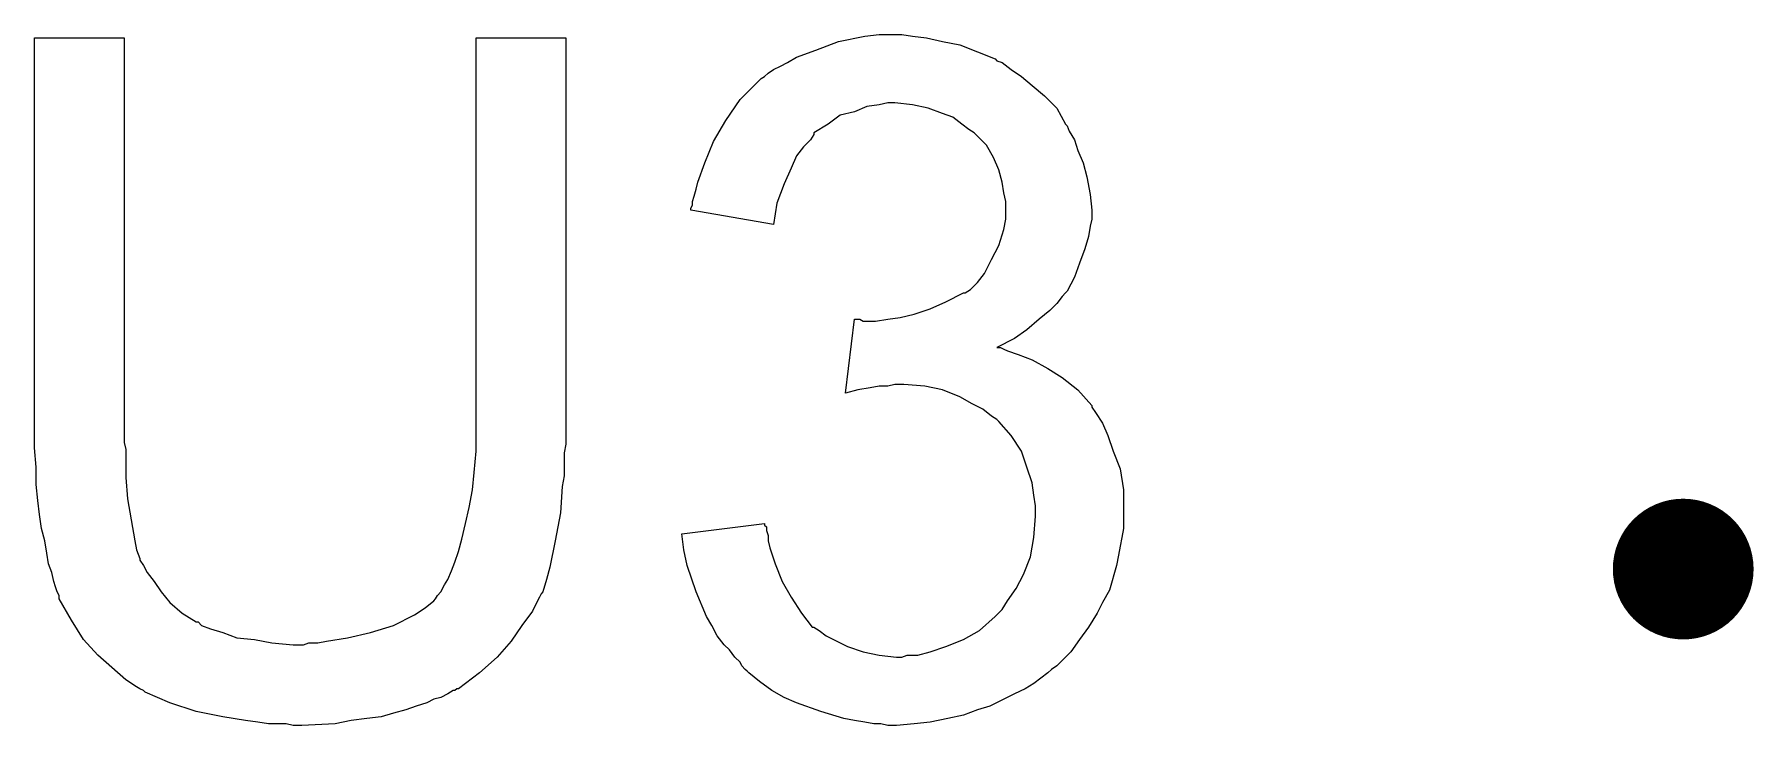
# Model space of a CAD drawing. Extents: x -0.07 to 0.95, y -0.15 to 2.1.
# Drawn here: x 0.609 to 0.7067, y 0.8833 to 0.9226 of the extents above; entities that cross this region are included whole.
import ezdxf

# ---------------------------------------------------------------- set-up
doc = ezdxf.new("R2010")
doc.units = 0
doc.layers.get('0').update_dxf_attribs({"linetype": 'CONTINUOUS'})
doc.layers.add('gto', color=2, linetype='CONTINUOUS')
doc.layers.add('gts', color=1, linetype='CONTINUOUS')

# ---------------------------------------------------------------- blocks, each defined once
blk = doc.blocks.new('D45')
at = {"const_width": 0.004}
blk.add_lwpolyline([(-0.002, 0, 1), (0.002, 0, 1)], format="xyb", close=True, dxfattribs=at)

msp = doc.modelspace()

# ---------------------------------------------------------------- linework, layer by layer
at = {"layer": 'gto', "color": 2}
for points in [[(0.6392, 0.9002), (0.6392, 0.9002), (0.6392, 0.8999), (0.6392, 0.8997), (0.6392, 0.8993), (0.6391, 0.8988), (0.6391, 0.8982), (0.6391, 0.8975), (0.639, 0.8969), (0.6389, 0.8954), (0.6386, 0.8938), (0.6383, 0.8923), (0.6381, 0.8916), (0.6379, 0.8909), (0.6379, 0.8909), (0.6378, 0.8908), (0.6377, 0.8906), (0.6376, 0.8904), (0.6373, 0.8898), (0.6367, 0.889), (0.6361, 0.8881), (0.6353, 0.8872), (0.6343, 0.8863), (0.6331, 0.8854), (0.633, 0.8854), (0.6329, 0.8853), (0.6328, 0.8853), (0.6325, 0.8851), (0.6321, 0.8849), (0.6317, 0.8848), (0.6313, 0.8846), (0.6307, 0.8844), (0.6301, 0.8842), (0.6294, 0.884), (0.6287, 0.8838), (0.6279, 0.8837), (0.627, 0.8836), (0.6261, 0.8834), (0.6242, 0.8833), (0.6237, 0.8833), (0.6233, 0.8834), (0.6228, 0.8834), (0.6223, 0.8834), (0.6217, 0.8835), (0.621, 0.8836), (0.6197, 0.8838), (0.6182, 0.8841), (0.6167, 0.8846), (0.6153, 0.8852), (0.6153, 0.8852), (0.6152, 0.8853), (0.615, 0.8854), (0.6148, 0.8855), (0.6142, 0.8859), (0.6134, 0.8866), (0.6126, 0.8873), (0.6118, 0.8882), (0.6111, 0.8893), (0.6104, 0.8905), (0.6104, 0.8906), (0.6104, 0.8907), (0.6103, 0.8909), (0.6102, 0.8912), (0.6101, 0.8915), (0.61, 0.892), (0.6098, 0.8925), (0.6097, 0.8931), (0.6096, 0.8938), (0.6094, 0.8945), (0.6093, 0.8953), (0.6092, 0.8961), (0.6091, 0.897), (0.6091, 0.898), (0.609, 0.8991), (0.609, 0.9002), (0.609, 0.9224), (0.6141, 0.9224), (0.6141, 0.9002), (0.6141, 0.9002), (0.6141, 0.9), (0.6141, 0.8997), (0.6141, 0.8994), (0.6142, 0.899), (0.6142, 0.8985), (0.6142, 0.8974), (0.6143, 0.8962), (0.6145, 0.895), (0.6147, 0.8938), (0.6148, 0.8933), (0.615, 0.8928), (0.615, 0.8927), (0.6152, 0.8924), (0.6154, 0.892), (0.6158, 0.8915), (0.6162, 0.8909), (0.6167, 0.8903), (0.6174, 0.8897), (0.6182, 0.8892), (0.6183, 0.8892), (0.6185, 0.889), (0.619, 0.8888), (0.6197, 0.8886), (0.6205, 0.8883), (0.6215, 0.8882), (0.6225, 0.888), (0.6237, 0.8879), (0.6243, 0.8879), (0.6246, 0.888), (0.6251, 0.888), (0.6256, 0.8881), (0.6268, 0.8883), (0.6281, 0.8886), (0.6294, 0.889), (0.6306, 0.8896), (0.6312, 0.89), (0.6317, 0.8904), (0.6318, 0.8905), (0.6318, 0.8905), (0.6319, 0.8907), (0.6321, 0.8909), (0.6323, 0.8913), (0.6325, 0.8916), (0.6327, 0.8921), (0.6329, 0.8926), (0.6331, 0.8932), (0.6333, 0.8939), (0.6335, 0.8948), (0.6337, 0.8957), (0.6339, 0.8967), (0.634, 0.8977), (0.6341, 0.8989), (0.6341, 0.9002), (0.6341, 0.9224), (0.6392, 0.9224), (0.6392, 0.9002)], [(0.6589, 0.9225), (0.6597, 0.9224), (0.6606, 0.9222), (0.6616, 0.922), (0.6626, 0.9216), (0.6636, 0.9212), (0.6636, 0.9212), (0.6637, 0.9211), (0.664, 0.921), (0.6645, 0.9206), (0.6651, 0.9202), (0.6657, 0.9197), (0.6664, 0.9191), (0.6671, 0.9184), (0.6676, 0.9175), (0.6677, 0.9174), (0.6678, 0.9171), (0.6681, 0.9166), (0.6683, 0.916), (0.6686, 0.9153), (0.6688, 0.9145), (0.669, 0.9135), (0.6691, 0.9126), (0.6691, 0.9125), (0.6691, 0.9121), (0.669, 0.9117), (0.6689, 0.9111), (0.6687, 0.9104), (0.6684, 0.9096), (0.6681, 0.9088), (0.6677, 0.908), (0.6676, 0.9079), (0.6674, 0.9077), (0.6671, 0.9073), (0.6667, 0.9069), (0.6661, 0.9064), (0.6654, 0.9058), (0.6647, 0.9053), (0.6637, 0.9048), (0.6638, 0.9048), (0.6639, 0.9048), (0.6641, 0.9047), (0.6643, 0.9046), (0.6649, 0.9044), (0.6657, 0.9041), (0.6666, 0.9036), (0.6674, 0.9031), (0.6683, 0.9024), (0.6691, 0.9015), (0.6691, 0.9014), (0.6693, 0.9011), (0.6697, 0.9005), (0.67, 0.8998), (0.6703, 0.8989), (0.6707, 0.8979), (0.6709, 0.8967), (0.6709, 0.8953), (0.6709, 0.8953), (0.6709, 0.8951), (0.6709, 0.8948), (0.6709, 0.8945), (0.6708, 0.894), (0.6707, 0.8935), (0.6706, 0.893), (0.6705, 0.8924), (0.6701, 0.891), (0.6697, 0.8903), (0.6694, 0.8897), (0.6689, 0.8889), (0.6684, 0.8882), (0.6679, 0.8875), (0.6672, 0.8868), (0.6672, 0.8868), (0.6671, 0.8867), (0.6668, 0.8865), (0.6666, 0.8863), (0.6662, 0.886), (0.6658, 0.8857), (0.6653, 0.8854), (0.6647, 0.8851), (0.6641, 0.8848), (0.6633, 0.8844), (0.6626, 0.8842), (0.6618, 0.8839), (0.6609, 0.8837), (0.6599, 0.8835), (0.659, 0.8834), (0.658, 0.8833), (0.6575, 0.8833), (0.6571, 0.8834), (0.6567, 0.8834), (0.6562, 0.8835), (0.6556, 0.8836), (0.655, 0.8837), (0.6537, 0.8841), (0.6523, 0.8846), (0.6516, 0.8849), (0.6509, 0.8853), (0.6502, 0.8858), (0.6496, 0.8863), (0.6495, 0.8864), (0.6494, 0.8865), (0.6492, 0.8867), (0.6491, 0.8869), (0.6488, 0.8872), (0.6485, 0.8876), (0.6482, 0.8879), (0.6478, 0.8884), (0.6475, 0.889), (0.6472, 0.8895), (0.6466, 0.8909), (0.6461, 0.8924), (0.6459, 0.8933), (0.6458, 0.8942), (0.6505, 0.8948), (0.6505, 0.8947), (0.6506, 0.8946), (0.6506, 0.8944), (0.6507, 0.8941), (0.6507, 0.8938), (0.6508, 0.8934), (0.6511, 0.8925), (0.6515, 0.8915), (0.652, 0.8906), (0.6526, 0.8897), (0.6532, 0.8889), (0.6533, 0.8889), (0.6536, 0.8887), (0.654, 0.8884), (0.6546, 0.8881), (0.6552, 0.8878), (0.6561, 0.8875), (0.657, 0.8873), (0.658, 0.8872), (0.6583, 0.8872), (0.6586, 0.8873), (0.6592, 0.8873), (0.6599, 0.8875), (0.6608, 0.8878), (0.6618, 0.8882), (0.6627, 0.8887), (0.6636, 0.8895), (0.6637, 0.8896), (0.664, 0.8899), (0.6643, 0.8904), (0.6648, 0.8911), (0.6652, 0.8919), (0.6656, 0.8929), (0.6658, 0.894), (0.6659, 0.8952), (0.6659, 0.8953), (0.6659, 0.8954), (0.6659, 0.8955), (0.6659, 0.8958), (0.6658, 0.8964), (0.6657, 0.8971), (0.6654, 0.898), (0.6651, 0.8989), (0.6645, 0.8998), (0.6638, 0.9006), (0.6637, 0.9007), (0.6634, 0.9009), (0.6629, 0.9013), (0.6623, 0.9016), (0.6616, 0.902), (0.6606, 0.9024), (0.6596, 0.9026), (0.6584, 0.9027), (0.6579, 0.9027), (0.6575, 0.9026), (0.657, 0.9026), (0.6565, 0.9025), (0.6558, 0.9024), (0.6551, 0.9022), (0.6556, 0.9064), (0.6559, 0.9064), (0.6561, 0.9063), (0.6568, 0.9063), (0.6575, 0.9064), (0.6582, 0.9065), (0.659, 0.9067), (0.6599, 0.907), (0.6608, 0.9074), (0.6618, 0.9079), (0.6618, 0.9079), (0.6619, 0.9079), (0.6622, 0.9081), (0.6626, 0.9085), (0.663, 0.909), (0.6634, 0.9098), (0.6638, 0.9106), (0.6641, 0.9115), (0.6642, 0.9121), (0.6642, 0.9127), (0.6642, 0.9127), (0.6642, 0.9128), (0.6642, 0.9131), (0.6641, 0.9136), (0.664, 0.9142), (0.6638, 0.9149), (0.6635, 0.9156), (0.6631, 0.9163), (0.6624, 0.917), (0.6624, 0.917), (0.6621, 0.9172), (0.6617, 0.9175), (0.6612, 0.9179), (0.6606, 0.9181), (0.6598, 0.9184), (0.6589, 0.9186), (0.6579, 0.9187), (0.6575, 0.9187), (0.657, 0.9186), (0.6563, 0.9185), (0.6556, 0.9182), (0.6548, 0.918), (0.6541, 0.9175), (0.6533, 0.917), (0.6533, 0.9169), (0.6531, 0.9166), (0.6527, 0.9162), (0.6523, 0.9157), (0.652, 0.915), (0.6516, 0.9141), (0.6512, 0.913), (0.651, 0.9118), (0.6463, 0.9126), (0.6463, 0.9127), (0.6464, 0.9129), (0.6464, 0.9131), (0.6465, 0.9134), (0.6466, 0.9138), (0.6467, 0.9142), (0.6471, 0.9153), (0.6476, 0.9165), (0.6483, 0.9177), (0.6491, 0.9189), (0.6502, 0.92), (0.6502, 0.92), (0.6503, 0.9201), (0.6505, 0.9202), (0.6507, 0.9204), (0.651, 0.9206), (0.6514, 0.9208), (0.6518, 0.921), (0.6523, 0.9213), (0.6534, 0.9217), (0.6547, 0.9222), (0.6562, 0.9225), (0.657, 0.9226), (0.6583, 0.9226), (0.6589, 0.9225)]]:
    msp.add_lwpolyline(points, dxfattribs=at)

# ---------------------------------------------------------------- block references
at = {"layer": 'gts'}
msp.add_blockref('D45', (0.7027, 0.8922), dxfattribs=at)

doc.saveas('drawing.dxf')
